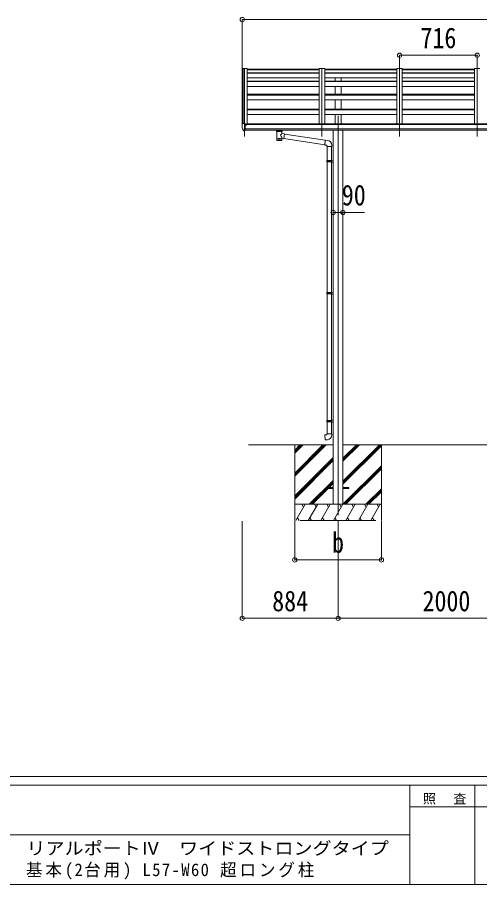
# Model space of a CAD drawing. Units: millimetres at full size, sheet at 1:40; some dimension numbers follow another scale. Extents: x -11181 to 11305, y -7804 to 7716.
# Drawn here: x 41 to 4307, y -7804 to 210 of the extents above; entities that cross this region are included whole.
import ezdxf
from ezdxf.enums import TextEntityAlignment as Align

# ---------------------------------------------------------------- set-up
doc = ezdxf.new("R2010")
doc.units = ezdxf.units.MM
doc.header["$LTSCALE"] = 40
doc.header["$PDMODE"] = 32
doc.header["$PDSIZE"] = 40
for name, color, linetype, lineweight in [('0-0_0', 7, 'Continuous', 9), ('0-1_本体', 4, 'Continuous', 9), ('0-2_部品', 7, 'Continuous', 9), ('0-8_PARTS2', 2, 'Continuous', 9), ('0-A_寸法', 6, 'Continuous', 9), ('F-0_240', 7, 'Continuous', 9)]:
    doc.layers.add(name, color=color, linetype=linetype, lineweight=lineweight)
doc.styles.add('ＭＳ ゴシック', font='')
doc.styles.get('ＭＳ ゴシック').set_extended_font_data('MS Gothic')

msp = doc.modelspace()

# ---------------------------------------------------------------- linework, layer by layer
at = {"layer": '0-0_0'}
for p, q in [((2174.19, -3739.43), (2954.99, -3739.43)), ((2600.19, -3739.43), (2600.19, -4439.43)), ((2600.19, -4000.16), (2860.92, -3739.43)), ((2600.19, -4014.3), (2875.06, -3739.43)), ((2600.19, -4028.44), (2889.2, -3739.43)), ((2600.19, -3816.31), (2677.07, -3739.43)), ((2600.19, -3802.17), (2662.93, -3739.43)), ((2600.19, -3788.02), (2648.79, -3739.43)), ((3045.39, -4075.45), (3381.42, -3739.43)), ((3045.39, -4089.6), (3395.56, -3739.43)), ((3045.39, -3891.61), (3197.57, -3739.43)), ((3045.39, -3877.47), (3183.43, -3739.43)), ((3045.39, -3863.32), (3169.29, -3739.43)), ((3045.39, -3739.43), (4954.99, -3739.43)), ((3045.39, -4103.74), (3400.19, -3748.94)), ((3400.19, -3739.43), (3400.19, -4439.43)), ((2600.19, -4212.29), (2954.99, -3857.49)), ((2600.19, -4226.43), (2954.99, -3871.63)), ((2600.19, -4240.57), (2954.99, -3885.77)), ((3045.39, -4287.59), (3400.19, -3932.79)), ((3057.69, -4289.43), (3400.19, -3946.93)), ((3071.83, -4289.43), (3400.19, -3961.07)), ((2735.18, -4289.43), (2954.99, -4069.62)), ((2903.84, -4134.92), (2954.99, -4083.76)), ((2749.32, -4289.43), (2900.19, -4138.56)), ((2763.47, -4289.43), (2908.98, -4143.92)), ((2917.98, -4134.92), (2954.99, -4097.9)), ((3255.68, -4289.43), (3400.19, -4144.92)), ((3269.82, -4289.43), (3400.19, -4159.06)), ((3283.97, -4289.43), (3400.19, -4173.2)), ((3400.19, -4289.43), (2600.19, -4289.43)), ((2610.48, -4439.43), (2697.08, -4289.43)), ((2682.08, -4315.41), (2667.08, -4289.43)), ((2725.95, -4439.43), (2812.55, -4289.43)), ((2797.55, -4315.41), (2782.55, -4289.43)), ((2841.42, -4439.43), (2928.02, -4289.43)), ((2913.02, -4315.41), (2898.02, -4289.43)), ((2956.89, -4439.43), (3043.49, -4289.43)), ((3028.49, -4315.41), (3013.49, -4289.43)), ((3072.36, -4439.43), (3158.96, -4289.43)), ((3143.96, -4315.41), (3128.96, -4289.43)), ((3187.83, -4439.43), (3274.43, -4289.43)), ((3244.43, -4289.43), (3259.43, -4315.41)), ((3303.3, -4439.43), (3389.9, -4289.43)), ((3359.9, -4289.43), (3374.9, -4315.41)), ((2625.48, -4413.45), (2640.48, -4439.43)), ((2650.19, -4439.43), (3350.19, -4439.43)), ((2740.95, -4413.45), (2755.95, -4439.43)), ((2856.42, -4413.45), (2871.42, -4439.43)), ((2971.89, -4413.45), (2986.89, -4439.43)), ((3087.36, -4413.45), (3102.36, -4439.43)), ((3202.83, -4413.45), (3217.83, -4439.43)), ((3318.3, -4413.45), (3333.3, -4439.43))]:
    msp.add_line(p, q, dxfattribs=at)
at = {"layer": '0-1_本体'}
for p, q in [((2116.2, -264.5), (2116.18, -776.58)), ((2117.14, -263.61), (2124.97, -263.2)), ((2125.19, -263.28), (2125.19, -770.04)), ((2125.27, -263.4), (2125.89, -265.02)), ((2161.19, -263.19), (2161.19, -779.84)), ((2161.19, -276.19), (2827.19, -276.19)), ((2161.19, -302.81), (2827.19, -302.81)), ((2161.19, -305.34), (2827.19, -305.34)), ((2827.19, -263.19), (2827.19, -773.31)), ((2877.19, -263.19), (2827.19, -263.19)), ((2877.19, -263.19), (2877.19, -773.31)), ((2877.19, -276.19), (3543.19, -276.19)), ((2877.19, -302.81), (3543.19, -302.81)), ((2877.19, -305.34), (3543.19, -305.34)), ((3543.19, -263.19), (3543.19, -773.31)), ((3593.19, -263.19), (3543.19, -263.19)), ((3593.19, -263.19), (3593.19, -773.31)), ((3593.19, -276.19), (4259.19, -276.19)), ((3593.19, -302.81), (4259.19, -302.81)), ((3593.19, -305.34), (4259.19, -305.34)), ((4259.19, -263.19), (4259.19, -773.31)), ((4309.19, -263.19), (4259.19, -263.19)), ((2161.19, -350.09), (2827.19, -350.09)), ((2161.19, -378.24), (2827.19, -378.24)), ((2161.19, -383.21), (2827.19, -383.21)), ((2877.19, -350.09), (3543.19, -350.09)), ((2877.19, -378.24), (3543.19, -378.24)), ((2877.19, -383.21), (3543.19, -383.21)), ((2972.69, -378.24), (2972.69, -350.09)), ((3027.69, -378.24), (3027.69, -350.09)), ((3593.19, -350.09), (4259.19, -350.09)), ((3593.19, -378.24), (4259.19, -378.24)), ((3593.19, -383.21), (4259.19, -383.21)), ((2161.19, -427.42), (2827.19, -427.42)), ((2877.19, -427.42), (3543.19, -427.42)), ((2972.69, -500.94), (2972.69, -427.42)), ((3027.69, -500.94), (3027.69, -427.42)), ((3593.19, -427.42), (4259.19, -427.42)), ((2161.19, -500.94), (2827.19, -500.94)), ((2161.19, -507.84), (2827.19, -507.84)), ((2161.19, -551.39), (2827.19, -551.39)), ((2877.19, -500.94), (3543.19, -500.94)), ((2877.19, -507.84), (3543.19, -507.84)), ((2877.19, -551.39), (3543.19, -551.39)), ((2972.69, -638.4), (2972.69, -551.39)), ((3027.69, -638.4), (3027.69, -551.39)), ((3593.19, -500.94), (4259.19, -500.94)), ((3593.19, -507.84), (4259.19, -507.84)), ((3593.19, -551.39), (4259.19, -551.39)), ((2161.19, -638.4), (2827.19, -638.4)), ((2877.19, -638.4), (3543.19, -638.4)), ((3593.19, -638.4), (4259.19, -638.4)), ((2161.19, -645.3), (2827.19, -645.3)), ((2161.19, -688.85), (2827.19, -688.85)), ((2877.19, -645.3), (3543.19, -645.3)), ((2877.19, -688.85), (3543.19, -688.85)), ((2972.69, -773.51), (2972.69, -688.85)), ((3027.69, -773.51), (3027.69, -688.85)), ((3593.19, -645.3), (4259.19, -645.3)), ((3593.19, -688.85), (4259.19, -688.85)), ((7857.69, -779.84), (2142.69, -779.84)), ((2166.19, -779.84), (2166.19, -773.31)), ((7834.19, -773.31), (2166.19, -773.31)), ((2142.69, -821.44), (7857.69, -821.44)), ((7857.69, -833.29), (2142.69, -833.22)), ((2954.99, -833.38), (2954.99, -4289.45)), ((3045.39, -833.38), (3045.39, -4289.45))]:
    msp.add_line(p, q, dxfattribs=at)
msp.add_lwpolyline([(2125.89, -770.04), (2125.89, -263.19), (2161.19, -263.19)], dxfattribs=at)
msp.add_circle((2150.16, -784.95), 3, dxfattribs=at)
for centre, radius, start, end in [((2117.19, -264.61), 1, 93, 173.32986), ((2124.99, -263.5), 0.301, 21.06327, 92.86679)]:
    msp.add_arc(centre, radius, start, end, dxfattribs=at)
at = {"layer": '0-2_部品', "color": 4}
for p, q in [((2827.19, -267.47), (2161.19, -267.47)), ((3543.19, -267.47), (2877.19, -267.47)), ((4259.19, -267.47), (3593.19, -267.47)), ((2900.19, -4134.93), (2900.19, -4143.93)), ((2900.19, -4134.93), (2955.19, -4134.93)), ((2900.19, -4143.93), (2955.19, -4143.93)), ((3045.19, -4134.93), (3100.19, -4134.93)), ((3045.19, -4143.93), (3100.19, -4143.93)), ((3100.19, -4134.93), (3100.19, -4143.93))]:
    msp.add_line(p, q, dxfattribs=at)
at = {"layer": '0-2_部品'}
for p, q in [((2114.19, -779.4), (2114.19, -780.03)), ((2121.1, -770.6), (2117.03, -776.41)), ((2136.19, -838.53), (2136.19, -770.03)), ((2137.69, -770.95), (2136.19, -770.95)), ((2142.69, -779.77), (2136.19, -779.37)), ((2137.69, -770.95), (2137.69, -777.12)), ((2147.36, -772.45), (2137.69, -771.73)), ((2137.69, -774.72), (2151.69, -774.78)), ((2147.16, -784.95), (2147.69, -784.95)), ((2147.69, -784.95), (2147.99, -784.95)), ((2148.19, -774.76), (2148.19, -772.86)), ((2152.69, -775.88), (2152.69, -779.84)), ((2128.57, -836.72), (2118.82, -821.34)), ((2134.69, -838.44), (2130.98, -838.21)), ((2134.69, -838.44), (2136.19, -838.53)), ((2136.19, -836.34), (2136.69, -836.34)), ((2136.69, -836.34), (2137.19, -835.34)), ((2142.69, -835.34), (2137.19, -835.34)), ((2432.19, -840.39), (2432.19, -833.22)), ((2436.29, -844.89), (2436.27, -925.18)), ((2482.09, -862.46), (2482.09, -844.88)), ((2507.31, -866.37), (2482.09, -862.46)), ((2486.19, -840.39), (2486.19, -833.22)), ((2507.31, -866.37), (2500.29, -911.63)), ((2880.92, -926.31), (2507.01, -868.31)), ((2482.11, -925.18), (2482.09, -908.55)), ((2482.09, -908.8), (2500.29, -911.63)), ((2877.25, -968.25), (2500.57, -909.81)), ((2901.91, -926.38), (2881.08, -924.55)), ((2896.99, -982.12), (2942.99, -982.12)), ((2898.99, -981.37), (2898.99, -1113.68)), ((2940.99, -981.37), (2940.99, -1111.12)), ((2942.99, -982.12), (2942.99, -971.2)), ((2896.99, -1115.68), (2897.99, -1113.68)), ((2896.99, -1115.68), (2940.99, -1115.68)), ((2896.99, -1115.68), (2896.99, -1123.68)), ((2897.99, -1113.68), (2940.99, -1113.68)), ((2936.51, -1115.68), (2936.08, -1113.68)), ((2938.99, -1111.18), (2954.99, -1110.71)), ((2938.99, -1113.18), (2938.99, -1111.18)), ((2938.99, -1113.18), (2940.99, -1113.18)), ((2954.99, -1110.71), (2954.99, -1128.65)), ((2896.99, -1123.68), (2940.99, -1123.68)), ((2896.99, -1123.68), (2897.99, -1125.68)), ((2897.99, -1125.68), (2940.99, -1125.68)), ((2898.99, -1125.68), (2898.99, -2333.43)), ((2938.99, -1128.18), (2938.99, -1126.18)), ((2938.99, -1128.18), (2954.99, -1128.65)), ((2940.99, -1128.24), (2940.99, -2330.87)), ((2896.99, -2335.43), (2897.99, -2333.43)), ((2896.99, -2335.43), (2940.99, -2335.43)), ((2896.99, -2335.43), (2896.99, -2343.43)), ((2896.99, -2343.43), (2940.99, -2343.43)), ((2896.99, -2343.43), (2897.99, -2345.43)), ((2897.99, -2333.43), (2940.99, -2333.43)), ((2897.99, -2345.43), (2940.99, -2345.43)), ((2898.99, -2345.43), (2898.99, -3515.03)), ((2936.51, -2335.43), (2936.08, -2333.43)), ((2938.99, -2330.93), (2954.99, -2330.45)), ((2938.99, -2332.93), (2938.99, -2330.93)), ((2938.99, -2332.93), (2940.99, -2332.93)), ((2938.99, -2347.93), (2938.99, -2345.93)), ((2938.99, -2347.93), (2954.99, -2348.4)), ((2940.99, -2347.98), (2940.99, -3512.47)), ((2954.99, -2330.45), (2954.99, -2348.4)), ((2896.99, -3517.03), (2897.99, -3515.03)), ((2896.99, -3517.03), (2940.99, -3517.03)), ((2896.99, -3517.03), (2896.99, -3525.03)), ((2896.99, -3525.03), (2940.99, -3525.03)), ((2896.99, -3525.03), (2897.99, -3527.03)), ((2897.99, -3515.03), (2940.99, -3515.03)), ((2936.51, -3517.03), (2936.08, -3515.03)), ((2938.99, -3512.53), (2954.99, -3512.05)), ((2938.99, -3514.53), (2938.99, -3512.53)), ((2938.99, -3514.53), (2940.99, -3514.53)), ((2954.99, -3512.05), (2954.99, -3530)), ((2897.99, -3527.03), (2940.99, -3527.03)), ((2898.99, -3527.03), (2898.99, -3637.03)), ((2938.99, -3529.53), (2938.99, -3527.53)), ((2938.99, -3529.53), (2954.99, -3530)), ((2940.99, -3529.58), (2940.99, -3637.03)), ((2896.99, -3637.03), (2942.99, -3637.03)), ((2896.99, -3647.03), (2896.99, -3637.03)), ((2942.99, -3637.03), (2942.99, -3647.94))]:
    msp.add_line(p, q, dxfattribs=at)
for points in [[(2136.19, -770.03), (2124.19, -770.03), (2121.86, -770.18)], [(2142.69, -835.34), (2142.69, -777.12), (2137.69, -777.12)], [(2147.36, -772.45), (2147.53, -772.47), (2147.69, -772.5), (2147.83, -772.54), (2147.96, -772.59), (2148.06, -772.65), (2148.13, -772.72), (2148.18, -772.79), (2148.19, -772.86)], [(2147.99, -783.76), (2147.99, -784.95), (2152.69, -784.95)], [(2152.69, -783.33), (2152.69, -784.95), (2153.16, -784.95)], [(2136.19, -824.64), (2139.35, -824.24), (2142.69, -823.81)], [(2432.23, -840.44), (2432.21, -840.09), (2432.45, -839.13), (2432.97, -838.25), (2433.78, -837.41), (2434.89, -836.61), (2436.29, -835.89)], [(2432.23, -840.33), (2432.21, -840.69), (2432.45, -841.64), (2432.97, -842.53), (2433.78, -843.37), (2434.89, -844.16), (2436.29, -844.89)], [(2482.09, -835.9), (2482.32, -835.99), (2483.68, -836.73), (2484.79, -837.57), (2485.55, -838.44), (2486.01, -839.34), (2486.18, -840.23)], [(2482.09, -844.88), (2482.32, -844.78), (2483.68, -844.05), (2484.79, -843.2), (2485.55, -842.33), (2486.01, -841.44), (2486.18, -840.55)], [(2881.08, -924.55), (2877.07, -970.38), (2896.99, -972.12), (2896.99, -982.12)], [(2936.51, -1115.68), (2936.51, -1123.68), (2936.08, -1125.68)], [(2938.99, -1126.18), (2940.99, -1126.18), (2940.99, -1113.18)], [(2936.51, -2335.43), (2936.51, -2343.43), (2936.08, -2345.43)], [(2938.99, -2345.93), (2940.99, -2345.93), (2940.99, -2332.93)], [(2936.51, -3517.03), (2936.51, -3525.03), (2936.08, -3527.03)], [(2938.99, -3527.53), (2940.99, -3527.53), (2940.99, -3514.53)], [(2901.91, -3692.77), (2881.08, -3694.59), (2877.07, -3648.77), (2896.99, -3647.03)]]:
    msp.add_lwpolyline(points, dxfattribs=at)
for centre, radius, start, end in [((2117.19, -779.4), 3, 93, 180), ((2306.68, -780.03), 192.49, 180.0008, 192.1233), ((2121.92, -771.17), 1, 93.5, 145), ((2150.19, -784.95), 2.5, 151.64236, 180), ((2150.19, -784.95), 2.5, 0, 151.64236), ((2121.42, -819.84), 3, 191.83348, 210), ((2131.17, -835.22), 3, 210, 266.5), ((2449.26, -885.6), 51.38, 92.46126, 104.61963), ((2459.2, -989.74), 155.94, 85.53149, 94.46851), ((2469.15, -885.6), 51.38, 75.38037, 87.53874), ((2897.99, -971.2), 45, 0, 85), ((2897.99, -3647.94), 45, 275, 0)]:
    msp.add_arc(centre, radius, start, end, dxfattribs=at)
for centre, major_axis, ratio, start_param, end_param in [((2151.69, -775.88), (-0.02, 1.1), 0.906239, 4.6917496, 6.2625459), ((2459.19, -846.08), (-22.91, -0.42), 0.072511, 4.711586, 6.2823824), ((2459.21, -844.45), (-22.91, -0.42), 0.072511, 4.711586, 6.2823824), ((2459.17, -844.46), (22.92, -0.42), 0.07247, 0.0008089, 1.5716053), ((2459.17, -846.08), (22.92, -0.42), 0.07247, 0.0008089, 1.5716053), ((2459.19, -882.01), (-22.81, 26.62), 0.234429, 3.1563334, 4.5976381), ((2461.74, -884.66), (20.32, 22.25), 0.045535, 4.9756507, 6.2441899), ((2470.19, -840.39), (16, 0), 0.361356, 0, 0.0194874), ((2470.19, -840.39), (16, 0), 0.361356, 6.2636979, 6.2831853), ((2459.19, -925.18), (22.92, 0), 0.101955, 6.2829723, 9.4248207), ((2459.19, -925.18), (22.92, 0), 0.101955, 3.1415499, 6.2833984), ((2459.19, -912.74), (22.91, 0), 0.122865, 6.2831853, 9.424778)]:
    msp.add_ellipse(centre, major_axis=major_axis, ratio=ratio, start_param=start_param, end_param=end_param, dxfattribs=at)
at = {"layer": '0-8_PARTS2'}
for p, q in [((2136.19, -263.18), (2136.19, -889.36)), ((2852.19, -889.36), (2852.19, -263.18)), ((3568.19, -889.36), (3568.19, -263.18)), ((4284.19, -889.36), (4284.19, -263.18)), ((3000.19, -700.56), (3000.19, -4389.46))]:
    msp.add_line(p, q, dxfattribs=at)
at = {"layer": '0-A_寸法'}
for p, q in [((2116.19, 190.04), (2116.19, -264.61)), ((2116.19, 190.04), (7884.19, 190.04)), ((3568.19, -140.09), (3568.19, -264.61)), ((3568.19, -140.09), (4284.19, -140.09)), ((4284.19, -140.09), (4284.19, -264.61)), ((2954.99, -1592.8), (3045.39, -1592.8)), ((3045.39, -1592.8), (3245.39, -1592.8)), ((2116.19, -5342.82), (2116.19, -4445.91)), ((2600.19, -4802.45), (2600.19, -4445.91)), ((3000.19, -5342.82), (3000.19, -4445.91)), ((3400.19, -4802.45), (3400.19, -4445.91)), ((2600.19, -4802.45), (3400.19, -4802.45)), ((2116.19, -5342.82), (3000.19, -5342.82)), ((3000.19, -5342.82), (5000.19, -5342.82))]:
    msp.add_line(p, q, dxfattribs=at)
for p in [(2116.19, 190.04), (3568.19, -140.09), (4284.19, -140.09), (2954.99, -1592.8), (3045.39, -1592.8), (2600.19, -4802.45), (3400.19, -4802.45), (2116.19, -5342.82), (3000.19, -5342.82)]:
    msp.add_point(p, dxfattribs=at)
at = {"layer": 'F-0_240', "color": 5}
for p, q in [((-11180.61, -6803.54), (10739.39, -6803.54)), ((-11180.61, -6883.54), (7183.72, -6883.54)), ((3663.72, -6883.54), (3663.72, -7803.54)), ((4263.72, -6883.54), (4263.72, -7803.54)), ((3663.72, -7083.54), (6063.72, -7083.54)), ((-4536.28, -7343.54), (3663.72, -7343.54)), ((-11180.61, -7803.54), (10739.39, -7803.54))]:
    msp.add_line(p, q, dxfattribs=at)

# ---------------------------------------------------------------- texts
at = {"layer": '0-A_寸法', "color": 7, "style": 'ＭＳ ゴシック', "width": 0.85}
for s, p in [('716', (3761.19, -132.09)), ('90', (3035.39, -1584.8)), ('b', (2945.19, -4794.45)), ('884', (2393.19, -5334.82)), ('2000', (3780.19, -5334.82))]:
    msp.add_text(s, height=190.6, dxfattribs=at).set_placement(p, align=Align.BOTTOM_LEFT)
at = {"layer": 'F-0_240', "style": 'ＭＳ ゴシック', "width": 1.1}
msp.add_text('リアルポートⅣ\u3000ワイドストロングタイプ', height=117.3, dxfattribs=at).set_placement((124.97, -7561.39), align=Align.BOTTOM_LEFT)
at = {"layer": 'F-0_240', "attachment_point": 7, "style": 'ＭＳ ゴシック'}
for s, insert, char_height in [('\\T1.17;照\u3000査', (3783.72, -7063.54), 87.98), ('\\T1.18;\\W0.95;基本(2台用)\\~L57-W60\\~超ロング柱', (120.88, -7756.06), 117.3)]:
    msp.add_mtext(s, dxfattribs=dict(at, insert=insert, char_height=char_height))

doc.saveas('drawing.dxf')
